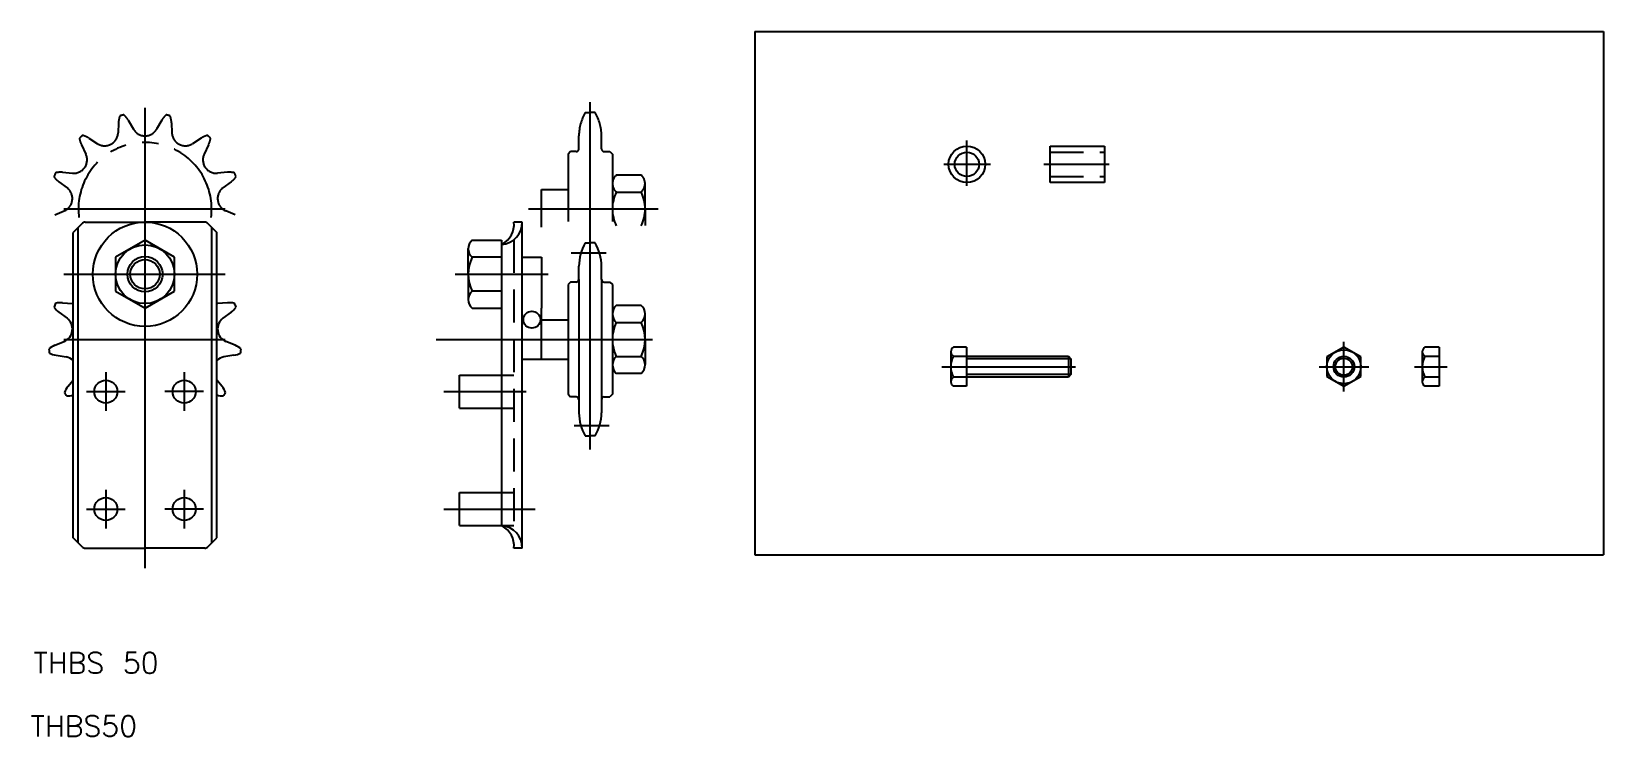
# Model space of a CAD drawing. Extents: x 462 to 1064, y 169 to 439.
import ezdxf
from ezdxf.enums import TextEntityAlignment as Align

# ---------------------------------------------------------------- set-up
doc = ezdxf.new("R2010")
doc.units = 0
for name, pattern in [('CENTER', [50.8, 31.75, -6.35, 6.35, -6.35]), ('DASHED', [19.05, 12.7, -6.35]), ('PHANTOM', [63.5, 31.75, -6.35, 6.35, -6.35, 6.35, -6.35])]:
    doc.linetypes.add(name, pattern=pattern)
doc.layers.get('0').update_dxf_attribs({"linetype": 'CONTINUOUS'})
doc.layers.add('CENTER', color=1, linetype='CENTER')
doc.styles.get("Standard").update_dxf_attribs({"font": 'txt.shx'})

msp = doc.modelspace()

# ---------------------------------------------------------------- linework, layer by layer
at = {"color": 7, "linetype": 'CONTINUOUS'}
for p, q in [((738.84, 438.96), (738.84, 238.41)), ((738.84, 438.96), (1063.84, 438.96)), ((1063.84, 438.96), (1063.84, 238.41)), ((851.98, 395.02), (872.78, 395.02)), ((851.98, 381.02), (851.98, 395.02)), ((872.78, 395.02), (872.78, 381.02)), ((872.78, 381.02), (851.98, 381.02)), ((481.49, 365.46), (477.93, 361.9)), ((477.93, 244.9), (477.93, 361.9)), ((479.84, 242.99), (479.84, 363.82)), ((482.55, 365.9), (505.43, 365.9)), ((528.3, 365.9), (505.43, 365.9)), ((529.37, 365.46), (532.93, 361.9)), ((531.01, 242.99), (531.01, 363.82)), ((532.93, 244.9), (532.93, 361.9)), ((649.88, 365.9), (646.68, 365.9)), ((649.88, 241.69), (649.88, 365.9)), ((505.43, 358.91), (494.16, 352.41)), ((516.69, 352.41), (505.43, 358.91)), ((629.17, 345.9), (629.17, 355.75)), ((630.64, 358.91), (641.88, 358.91)), ((641.88, 358.91), (641.88, 249.88)), ((673.98, 357.9), (675.88, 357.9)), ((677.78, 357.9), (675.88, 357.9)), ((494.16, 352.41), (494.16, 339.4)), ((516.69, 339.4), (516.69, 352.41)), ((641.88, 352.41), (630.64, 352.41)), ((649.88, 313.38), (649.88, 352.41)), ((649.88, 352.41), (657.23, 352.41)), ((657.23, 352.41), (657.23, 332.89)), ((629.17, 345.9), (629.17, 336.05)), ((671.53, 343.9), (671.53, 348.99)), ((671.53, 343.9), (671.53, 297.9)), ((680.23, 343.9), (680.23, 348.99)), ((680.23, 343.9), (680.23, 297.9)), ((494.16, 339.4), (505.43, 332.89)), ((505.43, 332.89), (516.69, 339.4)), ((641.88, 339.4), (630.64, 339.4)), ((668.38, 342.9), (667.38, 341.9)), ((667.38, 341.9), (667.38, 299.9)), ((670.53, 342.9), (668.38, 342.9)), ((681.23, 342.9), (683.38, 342.9)), ((683.38, 342.9), (684.38, 341.9)), ((684.38, 341.9), (684.38, 299.9)), ((472.44, 331.36), (475.57, 329.02)), ((473.81, 334.95), (477.69, 334.62)), ((537.04, 334.95), (533.16, 334.62)), ((538.41, 331.36), (535.28, 329.02)), ((630.64, 332.89), (641.88, 332.89)), ((657.23, 313.38), (657.23, 332.89)), ((695.41, 333.91), (685.85, 333.91)), ((657.23, 328.4), (667.38, 328.4)), ((685.85, 327.41), (695.41, 327.41)), ((696.88, 320.9), (696.88, 330.75)), ((470.9, 318.65), (474.5, 320.16)), ((539.95, 318.65), (536.35, 320.16)), ((696.88, 320.9), (696.88, 311.24)), ((471.36, 314.83), (475.22, 314.22)), ((539.49, 314.83), (535.63, 314.22)), ((649.88, 313.38), (657.23, 313.38)), ((657.23, 313.38), (667.38, 313.4)), ((685.85, 314.4), (695.41, 314.4)), ((813.94, 316.2), (813.94, 304.7)), ((819.94, 317.95), (814.95, 317.95)), ((814.95, 314.45), (858.94, 314.45)), ((819.94, 317.95), (819.94, 302.95)), ((858.94, 314.45), (859.94, 313.45)), ((858.94, 314.45), (858.94, 306.45)), ((859.94, 313.45), (859.94, 307.45)), ((964.44, 317.95), (957.94, 314.2)), ((957.94, 314.2), (957.94, 306.7)), ((970.93, 314.2), (964.44, 317.95)), ((970.93, 306.7), (970.93, 314.2)), ((994.45, 316.2), (994.45, 304.7)), ((1000.95, 317.95), (995.46, 317.95)), ((995.46, 314.45), (1000.95, 314.45)), ((1000.95, 317.95), (1000.95, 302.95)), ((695.41, 307.89), (685.85, 307.89)), ((696.88, 311.05), (696.88, 311.05)), ((859.94, 307.45), (858.94, 306.45)), ((475.9, 302.86), (477.93, 305.31)), ((534.95, 302.86), (532.93, 305.31)), ((858.94, 306.45), (814.95, 306.45)), ((819.94, 302.95), (814.95, 302.95)), ((957.94, 306.7), (964.44, 302.95)), ((964.44, 302.95), (970.93, 306.7)), ((1000.95, 306.45), (995.46, 306.45)), ((1000.95, 302.95), (995.46, 302.95)), ((667.38, 299.9), (668.38, 298.9)), ((670.53, 298.9), (668.38, 298.9)), ((671.53, 297.9), (671.53, 292.81)), ((680.23, 297.9), (680.23, 292.81)), ((681.23, 298.9), (683.38, 298.9)), ((684.38, 299.9), (683.38, 298.9)), ((673.98, 283.9), (675.88, 283.9)), ((677.78, 283.9), (675.88, 283.9)), ((481.49, 241.34), (477.93, 244.9)), ((482.55, 240.9), (505.43, 240.9)), ((528.3, 240.9), (505.43, 240.9)), ((529.37, 241.34), (532.93, 244.9)), ((649.88, 240.9), (646.68, 240.9)), ((646.68, 240.9), (646.68, 240.9)), ((738.84, 238.41), (1063.84, 238.41))]:
    msp.add_line(p, q, dxfattribs=at)
at = {"color": 3, "linetype": 'PHANTOM'}
for p, q in [((495.29, 403.98), (495.15, 400.08)), ((499.02, 404.9), (500.96, 401.52)), ((511.83, 404.9), (509.89, 401.52)), ((515.56, 403.98), (515.7, 400.08)), ((673.98, 407.9), (675.88, 407.9)), ((677.78, 407.9), (675.88, 407.9)), ((483.96, 398.03), (487.25, 395.93)), ((526.9, 398.03), (523.61, 395.93)), ((671.53, 393.9), (671.53, 398.99)), ((680.23, 393.9), (680.23, 398.99)), ((481.08, 395.49), (482.77, 391.97)), ((529.77, 395.49), (528.08, 391.97)), ((668.38, 392.9), (667.38, 391.9)), ((667.38, 391.9), (667.38, 366.06)), ((670.53, 392.9), (668.38, 392.9)), ((681.23, 392.9), (683.38, 392.9)), ((683.38, 392.9), (684.38, 391.9)), ((684.38, 391.9), (684.38, 366.06)), ((472.44, 381.36), (475.57, 379.02)), ((473.81, 384.95), (477.69, 384.62)), ((537.04, 384.95), (533.16, 384.62)), ((538.41, 381.36), (535.28, 379.02)), ((695.41, 383.91), (685.85, 383.91)), ((696.88, 370.9), (696.88, 380.75)), ((657.23, 363.93), (657.23, 378.4)), ((657.23, 378.4), (667.38, 378.4)), ((685.85, 377.41), (695.41, 377.41)), ((470.9, 368.65), (474.5, 370.16)), ((539.95, 368.65), (536.35, 370.16)), ((696.88, 370.9), (696.88, 364.62)), ((625.88, 294.57), (625.88, 307.23)), ((625.88, 294.57), (625.88, 307.23)), ((625.88, 307.23), (646.68, 307.23)), ((625.88, 294.57), (646.68, 294.57)), ((625.88, 249.57), (625.88, 262.23)), ((625.88, 262.23), (646.68, 262.23)), ((625.88, 249.57), (646.68, 249.57))]:
    msp.add_line(p, q, dxfattribs=at)
at = {"color": 3, "linetype": 'DASHED'}
for p, q in [((851.98, 392.67), (872.78, 392.67)), ((851.98, 383.37), (872.78, 383.37)), ((646.68, 359.15), (646.68, 249.57))]:
    msp.add_line(p, q, dxfattribs=at)
at = {"color": 3, "linetype": 'CONTINUOUS'}
for p, q in [((859.94, 313.45), (819.94, 313.45)), ((859.94, 307.45), (819.94, 307.45))]:
    msp.add_line(p, q, dxfattribs=at)
at = {"color": 7, "linetype": 'CONTINUOUS'}
for centre, radius in [((820.09, 388.02), 7), ((820.09, 388.02), 4.65), ((505.43, 345.9), 20), ((505.43, 345.9), 11.27), ((505.43, 345.9), 6.76), ((505.43, 345.9), 5.63), ((653.55, 328.48), 3.25), ((964.44, 310.45), 6.5), ((964.44, 310.45), 4), ((964.44, 310.45), 3.25), ((490.43, 300.9), 4.4), ((520.43, 300.9), 4.4), ((490.43, 255.9), 4.4), ((520.43, 255.9), 4.4)]:
    msp.add_circle(centre, radius, dxfattribs=at)
at = {"color": 3, "linetype": 'PHANTOM'}
for centre, radius, start, end in [((503.82, 403.67), 8.54, 159.998, 177.922), ((505.43, 370.9), 36.97, 103.846, 105.089), ((505.43, 370.9), 36.97, 102.603, 103.846), ((491.61, 400.67), 8.54, 29.77, 47.694), ((519.24, 400.67), 8.54, 132.306, 150.23), ((505.43, 370.9), 36.97, 76.154, 77.397), ((505.43, 370.9), 36.97, 74.911, 76.154), ((507.03, 403.67), 8.54, 2.078, 20.002), ((690.3, 398.62), 18.78, 150.384, 178.868), ((661.45, 398.62), 18.78, 1.132, 29.616), ((505.43, 370.9), 36.97, 131.538, 132.781), ((488.78, 399.18), 8.54, 187.691, 205.615), ((505.43, 370.9), 36.97, 130.296, 131.538), ((479.36, 390.84), 8.54, 57.462, 75.386), ((490.01, 400.27), 5.14, 297.692, 357.922), ((505.43, 404.07), 5.14, 209.77, 270), ((505.43, 404.07), 5.14, 270, 330.23), ((520.84, 400.27), 5.14, 182.078, 242.308), ((531.49, 390.84), 8.54, 104.614, 122.538), ((505.43, 370.9), 36.97, 48.462, 49.704), ((522.07, 399.18), 8.54, 334.385, 352.309), ((505.43, 370.9), 36.97, 47.219, 48.462), ((505.43, 370.9), 25.5, 352.662, 187.465), ((478.13, 389.74), 5.14, 325.385, 25.615), ((490.01, 400.27), 5.14, 237.462, 297.692), ((520.84, 400.27), 5.14, 242.308, 302.538), ((532.72, 389.74), 5.14, 154.385, 214.615), ((670.53, 393.9), 1, 270, 0), ((681.23, 393.9), 1, 180, 270), ((478.13, 389.74), 5.14, 265.154, 325.385), ((532.72, 389.74), 5.14, 214.615, 274.846), ((477.54, 388.2), 8.54, 215.383, 233.307), ((505.43, 370.9), 36.97, 159.231, 160.474), ((505.43, 370.9), 36.97, 157.988, 159.231), ((473.09, 376.44), 8.54, 85.154, 103.079), ((537.77, 376.44), 8.54, 76.921, 94.846), ((533.31, 388.2), 8.54, 306.693, 324.617), ((505.43, 370.9), 36.97, 20.769, 22.012), ((505.43, 370.9), 36.97, 19.526, 20.769), ((688.71, 380.66), 4.33, 131.361, 228.639), ((692.54, 380.66), 4.33, 311.361, 48.639), ((472.5, 374.9), 5.14, 292.847, 353.077), ((472.5, 374.9), 5.14, 353.077, 53.307), ((538.35, 374.9), 5.14, 126.693, 186.923), ((538.35, 374.9), 5.14, 186.923, 247.153), ((699.51, 370.9), 15.14, 154.551, 205.449), ((681.74, 370.9), 15.14, 334.551, 25.449)]:
    msp.add_arc(centre, radius, start, end, dxfattribs=at)
at = {"color": 7, "linetype": 'CONTINUOUS'}
for centre, radius, start, end in [((482.55, 364.4), 1.5, 90, 134.973), ((528.3, 364.4), 1.5, 45, 90), ((641.21, 365.88), 8.67, 275.156, 0.17), ((638.05, 365.01), 8.67, 298.126, 5.882), ((633.5, 355.66), 4.33, 131.361, 228.639), ((642.38, 356.93), 0.5, 118.153, 180), ((690.3, 348.62), 18.78, 150.384, 178.868), ((661.45, 348.62), 18.78, 1.132, 29.616), ((644.31, 345.9), 15.14, 154.551, 205.449), ((670.53, 343.9), 1, 270, 0), ((681.23, 343.9), 1, 180, 270), ((633.5, 336.15), 4.33, 131.361, 228.639), ((477.54, 338.2), 8.54, 215.383, 233.307), ((505.43, 320.9), 36.97, 159.231, 160.474), ((505.43, 320.9), 36.97, 157.988, 159.231), ((473.09, 326.44), 8.54, 85.154, 103.079), ((478.13, 339.74), 5.14, 265.154, 267.727), ((532.72, 339.74), 5.14, 272.273, 274.846), ((537.77, 326.44), 8.54, 76.921, 94.846), ((533.31, 338.2), 8.54, 306.693, 324.617), ((505.43, 320.9), 36.97, 20.769, 22.012), ((505.43, 320.9), 36.97, 19.526, 20.769), ((688.71, 330.66), 4.33, 131.361, 228.639), ((692.54, 330.66), 4.33, 311.361, 48.639), ((472.5, 324.9), 5.14, 353.077, 53.307), ((538.35, 324.9), 5.14, 126.693, 186.923), ((699.51, 320.9), 15.14, 154.551, 205.449), ((681.74, 320.9), 15.14, 334.551, 25.449), ((472.5, 324.9), 5.14, 292.847, 353.077), ((538.35, 324.9), 5.14, 186.923, 247.153), ((474.21, 310.78), 8.54, 112.847, 130.771), ((505.43, 320.9), 36.97, 185.68, 186.923), ((505.43, 320.9), 36.97, 186.923, 188.166), ((472.7, 323.26), 8.54, 243.075, 260.999), ((474.41, 309.14), 5.14, 46.93, 80.999), ((536.44, 309.14), 5.14, 99.001, 133.07), ((538.15, 323.26), 8.54, 279.001, 296.925), ((536.64, 310.78), 8.54, 49.229, 67.153), ((505.43, 320.9), 36.97, 351.834, 353.077), ((505.43, 320.9), 36.97, 353.077, 354.32), ((688.71, 311.15), 4.33, 131.361, 228.639), ((692.54, 311.15), 4.33, 311.361, 48.639), ((815.96, 316.2), 2.02, 120.016, 239.984), ((822.37, 310.45), 8.43, 151.659, 208.341), ((996.47, 316.2), 2.02, 120.016, 239.984), ((1002.88, 310.45), 8.43, 151.659, 208.341), ((482.49, 297.44), 8.54, 140.539, 158.463), ((528.36, 297.44), 8.54, 21.537, 39.461), ((815.96, 304.7), 2.02, 120.016, 239.984), ((996.47, 304.7), 2.02, 120.016, 239.984), ((505.43, 320.9), 36.97, 213.373, 214.615), ((505.43, 320.9), 36.97, 214.615, 215.858), ((475.35, 307.78), 8.54, 270.767, 287.552), ((535.5, 307.78), 8.54, 252.448, 269.233), ((505.43, 320.9), 36.97, 324.142, 325.385), ((505.43, 320.9), 36.97, 325.385, 326.627), ((670.53, 297.9), 1, 0, 90), ((681.23, 297.9), 1, 90, 180), ((690.3, 293.18), 18.78, 181.132, 209.616), ((661.45, 293.18), 18.78, 330.384, 358.868), ((642.38, 249.88), 0.5, 180, 241.847), ((641.21, 240.93), 8.67, 359.83, 84.837), ((638.05, 241.79), 8.67, 354.118, 61.874), ((482.55, 242.4), 1.5, 225, 270), ((528.3, 242.4), 1.5, 270, 315.027)]:
    msp.add_arc(centre, radius, start, end, dxfattribs=at)
at = {"layer": 'CENTER', "color": 1, "linetype": 'CONTINUOUS'}
for p, q in [((505.43, 233.24), (505.43, 409.73)), ((675.88, 278.68), (675.88, 411.82)), ((820.09, 379.83), (820.09, 397.15)), ((811.31, 388.02), (829.16, 388.02)), ((849.5, 388.02), (874.52, 388.02)), ((474.34, 370.9), (536.11, 370.9)), ((652.23, 370.9), (701.88, 370.9)), ((668.62, 354.07), (682.02, 354.07)), ((474.34, 345.9), (536.11, 345.9)), ((624.17, 345.9), (659.79, 345.9)), ((474.34, 320.9), (536.11, 320.9)), ((616.88, 320.9), (699.67, 320.9)), ((964.44, 300.95), (964.44, 319.95)), ((490.43, 308.3), (490.43, 293.5)), ((520.43, 308.3), (520.43, 293.5)), ((810.46, 310.45), (861.66, 310.45)), ((954.94, 310.45), (973.94, 310.45)), ((991.45, 310.45), (1003.95, 310.45)), ((483.03, 300.9), (497.83, 300.9)), ((527.83, 300.9), (513.03, 300.9)), ((619.79, 300.9), (651.35, 300.9)), ((683.13, 287.73), (669.73, 287.73)), ((490.43, 263.3), (490.43, 248.5)), ((520.43, 263.3), (520.43, 248.5)), ((483.03, 255.9), (497.83, 255.9)), ((527.83, 255.9), (513.03, 255.9)), ((619.79, 255.9), (654.8, 255.9))]:
    msp.add_line(p, q, dxfattribs=at)

# ---------------------------------------------------------------- texts
at = {"color": 7, "linetype": 'CONTINUOUS'}
for s, p in [('THBS 50', (486.68, 190.54)), ('THBS50', (482.01, 166.29))]:
    msp.add_text(s, height=8, dxfattribs=at).set_placement(p, align=Align.BOTTOM_CENTER)

doc.saveas('drawing.dxf')
